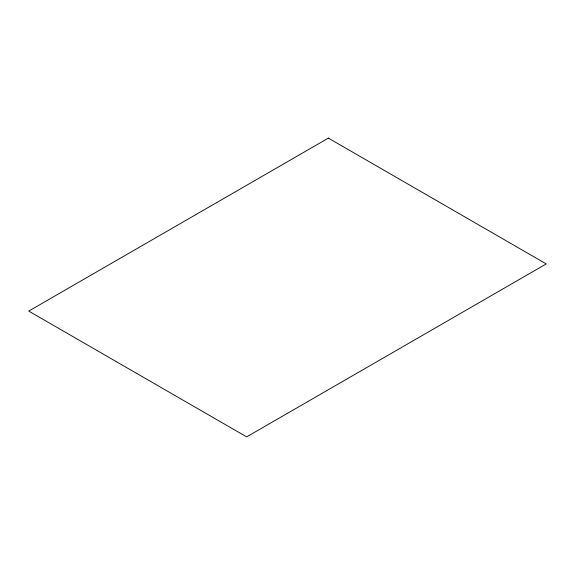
<?xml version="1.0" encoding="UTF-8"?>
<svg xmlns="http://www.w3.org/2000/svg" width="575" height="575" viewBox="0 0 575 575"><rect width="100%" height="100%" fill="white"/><g stroke="black" fill="none" stroke-linecap="round" stroke-linejoin="round"><path stroke-width="0.86" d="M328.354 138.115L28.75 311.089L246.646 436.885L546.25 263.911L328.354 138.115"/></g></svg>
